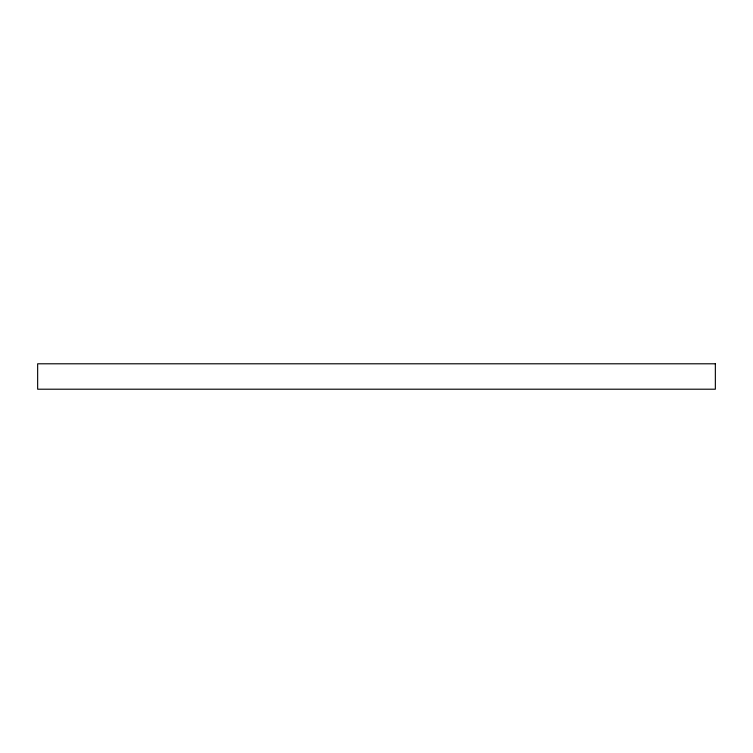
<?xml version="1.0" encoding="UTF-8"?>
<svg xmlns="http://www.w3.org/2000/svg" width="753" height="753" viewBox="0 0 753 753"><rect width="100%" height="100%" fill="white"/><g stroke="black" fill="none" stroke-linecap="round" stroke-linejoin="round"><path stroke-width="1.13" d="M715.35 363.793L37.65 363.793L37.65 389.207L715.35 389.207L715.35 363.793"/></g></svg>
